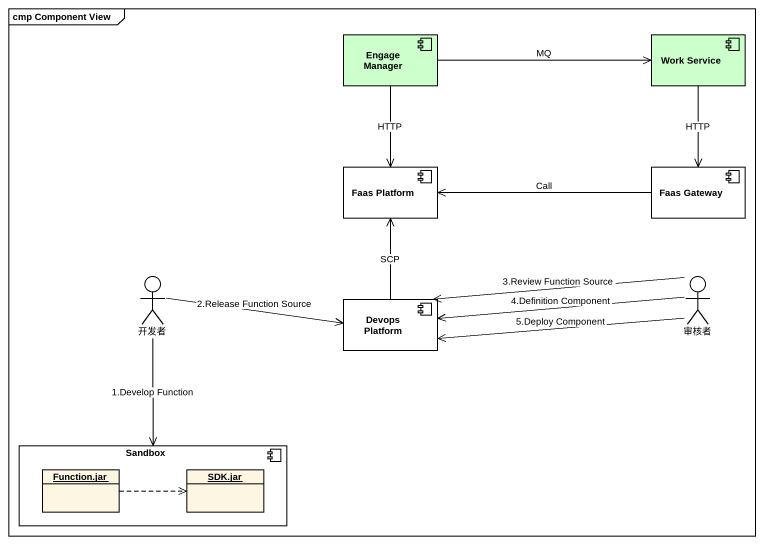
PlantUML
@startuml
mainframe cmp Component View
allowmixing
hide circle
hide empty members
component "Engage Manager" as Engage_Manager #CCFFCC
component "Work Service" as Work_Service #CCFFCC
component "Faas Platform" as Faas_Platform #FFFFFF
component "Faas Gateway" as Faas_Gateway #FFFFFF
actor 开发者
actor 审核者
component "Devops Platform" as Devops_Platform #FFFFFF
component Sandbox #FFFFFF {
  object "Function.jar" as Function_jar
  object "SDK.jar" as SDK_jar
}
Engage_Manager -right-> Work_Service : MQ
Engage_Manager --> Faas_Platform : HTTP
Work_Service --> Faas_Gateway : HTTP
Faas_Gateway -left-> Faas_Platform : Call
开发者 -right-> Devops_Platform : 2.Release Function Source
开发者 --> Sandbox : 1.Develop Function
审核者 -left-> Devops_Platform : 5.Deploy Component
审核者 -left-> Devops_Platform : 3.Review Function Source
审核者 -left-> Devops_Platform : 4.Definition Component
Devops_Platform -up-> Faas_Platform : SCP
Function_jar .right.> SDK_jar
@enduml
